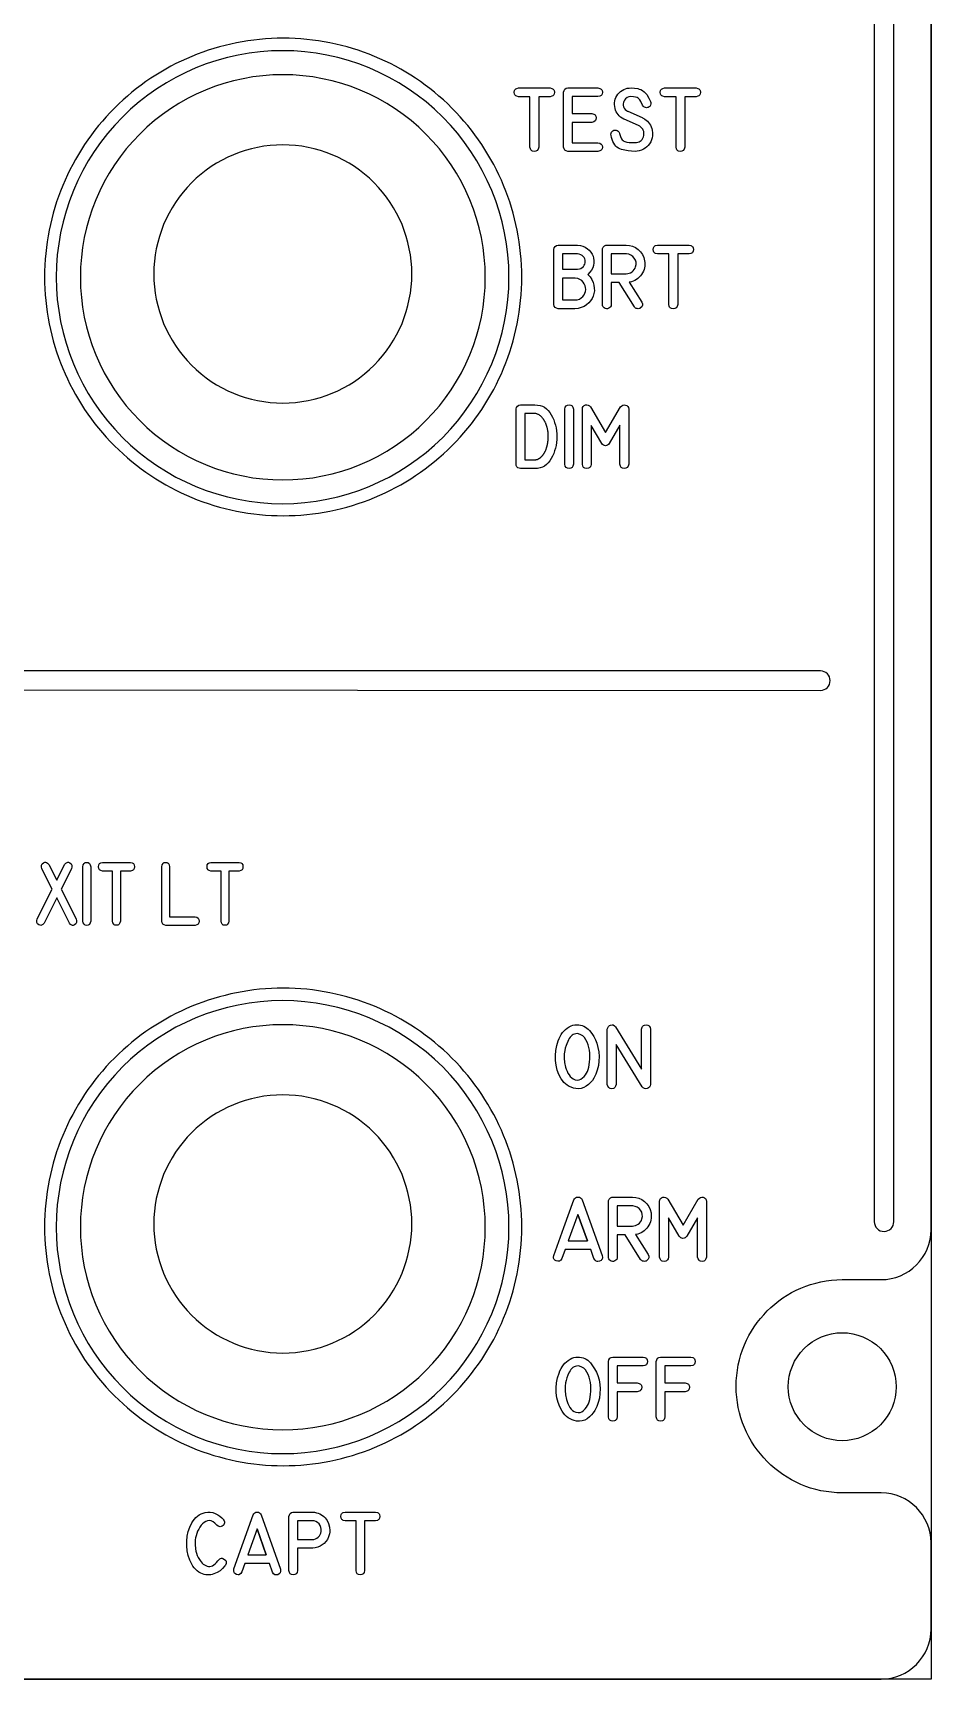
# Model space of a CAD drawing. Extents: x 361 to 684, y 82 to 686.
# Drawn here: x 642.3 to 683.8, y 81.8 to 157.6 of the extents above; entities that cross this region are included whole.
import ezdxf

# ---------------------------------------------------------------- set-up
doc = ezdxf.new("R2010")
doc.units = 0
for name, color, linetype in [('_BACKPANEL', 5, 'CONTINUOUS'), ('_ENGRAVING', 105, 'CONTINUOUS'), ('_TOPLAYER', 1, 'CONTINUOUS')]:
    doc.layers.add(name, color=color, linetype=linetype)

msp = doc.modelspace()

# ---------------------------------------------------------------- linework, layer by layer
at = {"layer": '_BACKPANEL'}
msp.add_lwpolyline([(683.772, 213.525), (683.772, 208.819), (683.772, 199.406), (683.772, 189.994), (683.772, 91.163), (683.772, 81.75), (361.5, 81.75), (361.5, 91.163), (361.5, 189.994), (361.5, 199.406), (361.5, 208.819), (361.5, 213.525)], close=True, dxfattribs=at)
for points in [[(653.872, 152.472, 0.414214), (647.922, 146.522, 0.414214), (653.872, 140.572, 0.414214), (659.822, 146.522, 0.414214)], [(653.872, 108.681, 0.414214), (647.922, 102.731, 0.414214), (653.872, 96.781, 0.414214), (659.822, 102.731, 0.414214)], [(679.673, 92.74, -0.414214), (677.185, 95.228, -0.414214), (679.673, 97.716, -0.414214), (682.161, 95.228, -0.414214)]]:
    msp.add_lwpolyline(points, format="xyb", close=True, dxfattribs=at)
at = {"layer": '_ENGRAVING'}
for points in [[(681.154, 192.325), (681.154, 102.834), (681.163, 102.744), (681.19, 102.659), (681.231, 102.583), (681.286, 102.517), (681.353, 102.462), (681.429, 102.42), (681.513, 102.394), (681.604, 102.385), (681.605, 102.385), (681.696, 102.394), (681.78, 102.421), (681.856, 102.462), (681.923, 102.517), (681.977, 102.583), (682.019, 102.66), (682.045, 102.744), (682.054, 102.834), (682.054, 192.325)], [(566.232, 127.365), (611.65, 127.362), (657.32, 127.338), (678.669, 127.324), (678.76, 127.333), (678.844, 127.36), (678.921, 127.402), (678.987, 127.457), (679.042, 127.523), (679.083, 127.6), (679.109, 127.685), (679.118, 127.775), (679.109, 127.866), (679.083, 127.95), (679.041, 128.026), (678.987, 128.093), (678.92, 128.148), (678.844, 128.189), (678.76, 128.215), (678.669, 128.225), (545.638, 128.221)]]:
    msp.add_lwpolyline(points, dxfattribs=at)
for points in [[(653.889, 157.391, 0.414214), (642.882, 146.384, 0.414214), (653.889, 135.378, 0.414214), (664.895, 146.384, 0.414214)], [(653.861, 156.816, 0.414214), (643.42, 146.374, 0.414214), (653.861, 135.932, 0.414214), (664.303, 146.374, 0.414214)], [(653.889, 113.6, 0.414214), (642.882, 102.594, 0.414214), (653.889, 91.587, 0.414214), (664.895, 102.594, 0.414214)], [(653.861, 113.025, 0.414214), (643.42, 102.583, 0.414214), (653.861, 92.142, 0.414214), (664.303, 102.583, 0.414214)]]:
    msp.add_lwpolyline(points, format="xyb", close=True, dxfattribs=at)
for points in [[(665.271, 152.371), (665.271, 154.695), (664.746, 154.695), (664.659, 154.713), (664.624, 154.73), (664.596, 154.753), (664.574, 154.781), (664.559, 154.814), (664.547, 154.896), (664.559, 154.978), (664.575, 155.011), (664.597, 155.039), (664.625, 155.061), (664.659, 155.079), (664.746, 155.098), (666.197, 155.098), (666.283, 155.079), (666.317, 155.062), (666.345, 155.039), (666.367, 155.011), (666.382, 154.978), (666.395, 154.896), (666.383, 154.813), (666.367, 154.78), (666.346, 154.752), (666.318, 154.73), (666.284, 154.713), (666.197, 154.695), (665.674, 154.695), (665.674, 152.371), (665.648, 152.282), (665.605, 152.219), (665.576, 152.197), (665.543, 152.182), (665.463, 152.171), (665.384, 152.184), (665.352, 152.2), (665.326, 152.222), (665.304, 152.25), (665.288, 152.284)], [(668.408, 154.699), (667.223, 154.699), (667.223, 153.917), (668.126, 153.917), (668.215, 153.893), (668.278, 153.851), (668.3, 153.824), (668.316, 153.791), (668.329, 153.714), (668.316, 153.636), (668.3, 153.604), (668.278, 153.576), (668.215, 153.535), (668.126, 153.511), (667.223, 153.511), (667.223, 152.572), (668.408, 152.572), (668.496, 152.548), (668.559, 152.507), (668.581, 152.48), (668.597, 152.448), (668.609, 152.371), (668.597, 152.294), (668.581, 152.262), (668.559, 152.235), (668.496, 152.194), (668.408, 152.171), (667.024, 152.171), (666.945, 152.192), (666.884, 152.233), (666.843, 152.293), (666.821, 152.374), (666.821, 154.898), (666.844, 154.981), (666.886, 155.042), (666.946, 155.081), (667.024, 155.098), (668.408, 155.098), (668.496, 155.079), (668.531, 155.062), (668.559, 155.04), (668.581, 155.012), (668.596, 154.979), (668.609, 154.897), (668.596, 154.815), (668.58, 154.782), (668.558, 154.755), (668.53, 154.733), (668.495, 154.716)], [(670.445, 153.729), (670.467, 153.719), (670.493, 153.706), (670.516, 153.693), (670.538, 153.679), (670.562, 153.666), (670.629, 153.617), (670.69, 153.564), (670.744, 153.506), (670.791, 153.444), (670.831, 153.378), (670.865, 153.307), (670.892, 153.231), (670.912, 153.151), (670.928, 153.021), (670.923, 152.887), (670.906, 152.791), (670.878, 152.7), (670.838, 152.612), (670.787, 152.527), (670.726, 152.449), (670.659, 152.381), (670.584, 152.322), (670.502, 152.272), (670.409, 152.23), (670.314, 152.199), (670.218, 152.181), (670.12, 152.175), (669.956, 152.18), (669.796, 152.196), (669.64, 152.223), (669.487, 152.26), (669.414, 152.286), (669.347, 152.32), (669.285, 152.364), (669.229, 152.416), (669.178, 152.478), (669.132, 152.548), (669.092, 152.627), (669.057, 152.715), (669.031, 152.812), (669.011, 152.912), (669.006, 152.962), (669.013, 153.009), (669.032, 153.053), (669.062, 153.094), (669.1, 153.127), (669.143, 153.148), (669.19, 153.157), (669.241, 153.154), (669.293, 153.137), (669.337, 153.108), (669.372, 153.067), (669.398, 153.014), (669.403, 153.001), (669.443, 152.862), (669.497, 152.753), (669.528, 152.711), (669.563, 152.677), (669.601, 152.65), (669.642, 152.631), (669.736, 152.605), (669.846, 152.587), (669.973, 152.578), (670.117, 152.577), (670.185, 152.581), (670.246, 152.593), (670.303, 152.614), (670.353, 152.642), (670.399, 152.679), (670.439, 152.725), (670.473, 152.778), (670.502, 152.84), (670.52, 152.899), (670.528, 152.959), (670.527, 153.021), (670.516, 153.083), (670.496, 153.144), (670.469, 153.199), (670.434, 153.249), (670.392, 153.294), (670.344, 153.329), (670.283, 153.361), (669.621, 153.651), (669.6, 153.663), (669.523, 153.708), (669.453, 153.758), (669.391, 153.812), (669.337, 153.87), (669.29, 153.934), (669.251, 154.001), (669.22, 154.074), (669.197, 154.15), (669.178, 154.241), (669.169, 154.328), (669.171, 154.414), (669.182, 154.497), (669.204, 154.578), (669.236, 154.657), (669.278, 154.733), (669.33, 154.807), (669.39, 154.875), (669.454, 154.934), (669.523, 154.984), (669.596, 155.025), (669.673, 155.057), (669.755, 155.08), (669.842, 155.093), (669.933, 155.098), (670.09, 155.094), (670.239, 155.066), (670.311, 155.047), (670.383, 155.019), (670.468, 154.973), (670.542, 154.919), (670.606, 154.857), (670.659, 154.788), (670.75, 154.634), (670.832, 154.469), (670.845, 154.432), (670.849, 154.365), (670.83, 154.305), (670.795, 154.25), (670.765, 154.225), (670.727, 154.203), (670.687, 154.19), (670.645, 154.187), (670.602, 154.193), (670.56, 154.208), (670.524, 154.232), (670.492, 154.265), (670.466, 154.307), (670.387, 154.477), (670.336, 154.556), (670.269, 154.62), (670.208, 154.654), (670.143, 154.678), (670.05, 154.693), (669.919, 154.698), (669.828, 154.686), (669.75, 154.655), (669.682, 154.603), (669.626, 154.532), (669.597, 154.478), (669.578, 154.421), (669.571, 154.362), (669.574, 154.299), (669.591, 154.224), (669.621, 154.158), (669.665, 154.101), (669.723, 154.053), (669.736, 154.044), (669.751, 154.034), (669.767, 154.027), (669.784, 154.02)], [(672.007, 152.371), (672.007, 154.695), (671.482, 154.695), (671.395, 154.713), (671.36, 154.73), (671.332, 154.753), (671.311, 154.781), (671.295, 154.814), (671.283, 154.896), (671.296, 154.978), (671.311, 155.011), (671.333, 155.039), (671.361, 155.061), (671.395, 155.079), (671.482, 155.098), (672.933, 155.098), (673.019, 155.079), (673.053, 155.062), (673.081, 155.039), (673.103, 155.011), (673.118, 154.978), (673.131, 154.896), (673.119, 154.813), (673.103, 154.78), (673.082, 154.752), (673.054, 154.73), (673.02, 154.713), (672.933, 154.695), (672.41, 154.695), (672.41, 152.371), (672.384, 152.282), (672.341, 152.219), (672.312, 152.197), (672.279, 152.182), (672.199, 152.171), (672.12, 152.184), (672.089, 152.2), (672.062, 152.222), (672.041, 152.25), (672.024, 152.284)], [(667.464, 147.853), (667.595, 147.834), (667.715, 147.8), (667.824, 147.751), (667.922, 147.688), (668.008, 147.613), (668.079, 147.531), (668.136, 147.442), (668.179, 147.346), (668.207, 147.244), (668.22, 147.139), (668.217, 147.031), (668.199, 146.92), (668.163, 146.81), (668.109, 146.704), (668.037, 146.602), (667.946, 146.505), (668.046, 146.387), (668.125, 146.264), (668.183, 146.136), (668.221, 146.003), (668.239, 145.871), (668.24, 145.743), (668.222, 145.619), (668.187, 145.5), (668.135, 145.387), (668.067, 145.283), (667.982, 145.188), (667.881, 145.102), (667.766, 145.029), (667.637, 144.974), (667.496, 144.937), (667.341, 144.917), (667.337, 144.917), (666.574, 144.917), (666.495, 144.939), (666.435, 144.979), (666.393, 145.038), (666.37, 145.116), (666.37, 147.649), (666.392, 147.728), (666.433, 147.789), (666.494, 147.83), (666.574, 147.853)], [(667.464, 147.445), (666.776, 147.445), (666.776, 146.739), (667.468, 146.739), (667.552, 146.754), (667.623, 146.78), (667.684, 146.818), (667.733, 146.867), (667.771, 146.923), (667.797, 146.981), (667.813, 147.04), (667.817, 147.102), (667.811, 147.164), (667.794, 147.222), (667.765, 147.278), (667.726, 147.332), (667.677, 147.378), (667.616, 147.412), (667.546, 147.435)], [(670.427, 145.228), (670.458, 145.15), (670.46, 145.079), (670.432, 145.014), (670.375, 144.956), (670.34, 144.935), (670.301, 144.923), (670.26, 144.919), (670.217, 144.923), (670.175, 144.934), (670.139, 144.953), (670.11, 144.979), (670.086, 145.012), (669.379, 146.128), (669.021, 146.128), (669.021, 145.119), (669.014, 145.061), (668.992, 145.012), (668.957, 144.971), (668.908, 144.939), (668.852, 144.92), (668.798, 144.917), (668.746, 144.93), (668.695, 144.96), (668.661, 144.992), (668.636, 145.029), (668.622, 145.071), (668.617, 145.119), (668.617, 147.652), (668.62, 147.692), (668.631, 147.729), (668.649, 147.763), (668.675, 147.794), (668.705, 147.82), (668.739, 147.838), (668.777, 147.849), (668.817, 147.853), (669.707, 147.853), (669.863, 147.84), (670.007, 147.801), (670.141, 147.738), (670.265, 147.648), (670.372, 147.539), (670.457, 147.417), (670.519, 147.28), (670.559, 147.13), (670.57, 147.047), (670.573, 146.964), (670.567, 146.884), (670.553, 146.804), (670.531, 146.726), (670.501, 146.649), (670.463, 146.574), (670.416, 146.5), (670.363, 146.43), (670.307, 146.368), (670.245, 146.313), (670.18, 146.265), (670.111, 146.224), (670.037, 146.19), (669.96, 146.163), (669.878, 146.144), (669.851, 146.14)], [(669.707, 146.531), (669.779, 146.537), (669.848, 146.553), (669.914, 146.581), (669.978, 146.62), (670.035, 146.668), (670.081, 146.722), (670.118, 146.784), (670.145, 146.852), (670.166, 146.96), (670.163, 147.062), (670.135, 147.159), (670.083, 147.251), (670.012, 147.33), (669.93, 147.39), (669.835, 147.429), (669.727, 147.448), (669.021, 147.448), (669.021, 146.531)], [(671.68, 145.118), (671.68, 147.448), (671.154, 147.448), (671.066, 147.467), (671.032, 147.484), (671.003, 147.507), (670.982, 147.534), (670.966, 147.568), (670.954, 147.65), (670.967, 147.732), (670.982, 147.765), (671.004, 147.793), (671.032, 147.816), (671.066, 147.833), (671.154, 147.853), (672.609, 147.853), (672.695, 147.834), (672.729, 147.817), (672.757, 147.794), (672.779, 147.766), (672.794, 147.733), (672.807, 147.65), (672.795, 147.567), (672.78, 147.534), (672.758, 147.506), (672.73, 147.483), (672.696, 147.466), (672.609, 147.448), (672.084, 147.448), (672.084, 145.118), (672.058, 145.029), (672.015, 144.966), (671.986, 144.944), (671.953, 144.928), (671.873, 144.917), (671.794, 144.931), (671.762, 144.947), (671.735, 144.969), (671.714, 144.997), (671.697, 145.031)], [(667.337, 145.323), (667.451, 145.336), (667.551, 145.367), (667.637, 145.415), (667.708, 145.48), (667.764, 145.556), (667.805, 145.636), (667.83, 145.72), (667.84, 145.808), (667.835, 145.896), (667.814, 145.982), (667.777, 146.065), (667.725, 146.145), (667.657, 146.216), (667.572, 146.272), (667.471, 146.312), (667.354, 146.336), (666.776, 146.336), (666.776, 145.323)], [(664.827, 140.49), (665.502, 140.49), (665.624, 140.482), (665.738, 140.461), (665.844, 140.425), (665.943, 140.375), (666.033, 140.31), (666.115, 140.232), (666.19, 140.138), (666.256, 140.031), (666.315, 139.915), (666.366, 139.796), (666.409, 139.674), (666.445, 139.549), (666.472, 139.422), (666.492, 139.291), (666.503, 139.158), (666.507, 139.022), (666.503, 138.886), (666.492, 138.752), (666.472, 138.622), (666.444, 138.494), (666.409, 138.37), (666.366, 138.248), (666.315, 138.129), (666.256, 138.013), (666.189, 137.905), (666.114, 137.812), (666.032, 137.733), (665.942, 137.669), (665.844, 137.619), (665.738, 137.583), (665.624, 137.561), (665.502, 137.554), (664.827, 137.554), (664.83, 137.554), (664.827, 137.554), (664.776, 137.563), (664.711, 137.588), (664.664, 137.629), (664.637, 137.686), (664.628, 137.758), (664.627, 137.758), (664.628, 140.289), (664.627, 140.3), (664.644, 140.373), (664.689, 140.434), (664.753, 140.476), (664.829, 140.49)], [(667.28, 137.752), (667.255, 137.664), (667.213, 137.601), (667.185, 137.579), (667.153, 137.563), (667.076, 137.551), (666.998, 137.563), (666.966, 137.579), (666.939, 137.601), (666.897, 137.664), (666.873, 137.752), (666.873, 140.286), (666.897, 140.375), (666.939, 140.438), (666.966, 140.46), (666.998, 140.476), (667.076, 140.489), (667.153, 140.477), (667.185, 140.461), (667.213, 140.439), (667.255, 140.375), (667.28, 140.286)], [(669.824, 137.755), (669.799, 137.667), (669.758, 137.605), (669.73, 137.583), (669.698, 137.567), (669.621, 137.555), (669.544, 137.568), (669.513, 137.583), (669.485, 137.605), (669.444, 137.668), (669.42, 137.755), (669.42, 139.545), (668.928, 138.704), (668.888, 138.662), (668.845, 138.632), (668.8, 138.613), (668.753, 138.605), (668.705, 138.609), (668.661, 138.627), (668.619, 138.659), (668.58, 138.704), (668.091, 139.541), (668.093, 137.755), (668.071, 137.668), (668.053, 137.634), (668.029, 137.606), (668.001, 137.584), (667.967, 137.568), (667.885, 137.556), (667.804, 137.569), (667.771, 137.585), (667.744, 137.606), (667.722, 137.634), (667.705, 137.668), (667.687, 137.755), (667.687, 140.286), (667.7, 140.36), (667.729, 140.418), (667.773, 140.459), (667.832, 140.483), (667.896, 140.49), (667.956, 140.477), (668.012, 140.444), (668.064, 140.392), (668.753, 139.207), (669.45, 140.392), (669.501, 140.444), (669.557, 140.476), (669.616, 140.489), (669.68, 140.482), (669.738, 140.458), (669.782, 140.417), (669.81, 140.36), (669.824, 140.286)], [(665.502, 137.958), (665.508, 137.958), (665.515, 137.958), (665.52, 137.959), (665.527, 137.96), (665.533, 137.961), (665.541, 137.961), (665.547, 137.962), (665.554, 137.963), (665.56, 137.963), (665.567, 137.964), (665.578, 137.967), (665.584, 137.969), (665.591, 137.973), (665.598, 137.973), (665.606, 137.976), (665.611, 137.977), (665.619, 137.98), (665.631, 137.986), (665.646, 137.991), (665.652, 137.993), (665.659, 137.997), (665.67, 138.004), (665.685, 138.011), (665.69, 138.015), (665.697, 138.02), (665.71, 138.029), (665.717, 138.032), (665.725, 138.037), (665.73, 138.042), (665.738, 138.047), (665.743, 138.051), (665.75, 138.056), (665.765, 138.067), (665.776, 138.079), (665.782, 138.085), (665.789, 138.092), (665.795, 138.097), (665.802, 138.105), (665.815, 138.116), (665.821, 138.122), (665.828, 138.129), (665.834, 138.135), (665.841, 138.143), (665.852, 138.158), (665.865, 138.173), (665.877, 138.189), (665.882, 138.197), (665.889, 138.205), (665.894, 138.214), (665.901, 138.222), (665.906, 138.231), (665.912, 138.241), (665.924, 138.258), (665.929, 138.267), (665.935, 138.277), (665.94, 138.286), (665.947, 138.295), (665.955, 138.314), (665.96, 138.324), (665.967, 138.335), (665.972, 138.345), (665.978, 138.355), (665.982, 138.365), (665.987, 138.377), (665.997, 138.398), (666.007, 138.421), (666.011, 138.432), (666.016, 138.444), (666.019, 138.456), (666.024, 138.469), (666.031, 138.492), (666.035, 138.503), (666.04, 138.516), (666.047, 138.54), (666.056, 138.565), (666.058, 138.577), (666.061, 138.59), (666.064, 138.603), (666.069, 138.616), (666.071, 138.627), (666.074, 138.641), (666.079, 138.668), (666.081, 138.68), (666.084, 138.694), (666.086, 138.706), (666.089, 138.719), (666.093, 138.747), (666.095, 138.76), (666.099, 138.774), (666.102, 138.801), (666.102, 138.813), (666.104, 138.828), (666.107, 138.856), (666.109, 138.883), (666.11, 138.912), (666.112, 138.939), (666.112, 138.952), (666.115, 138.967), (666.115, 138.98), (666.116, 138.995), (666.116, 139.008), (666.116, 139.022), (666.116, 139.036), (666.116, 139.049), (666.115, 139.063), (666.115, 139.078), (666.115, 139.091), (666.115, 139.105), (666.112, 139.134), (666.11, 139.159), (666.107, 139.19), (666.106, 139.215), (666.103, 139.243), (666.101, 139.256), (666.1, 139.27), (666.094, 139.297), (666.092, 139.309), (666.09, 139.323), (666.086, 139.35), (666.082, 139.377), (666.074, 139.403), (666.07, 139.428), (666.066, 139.44), (666.063, 139.453), (666.059, 139.466), (666.056, 139.479), (666.049, 139.503), (666.041, 139.528), (666.036, 139.539), (666.033, 139.551), (666.024, 139.575), (666.016, 139.598), (666.011, 139.609), (666.007, 139.621), (666.001, 139.631), (665.997, 139.643), (665.987, 139.664), (665.978, 139.684), (665.968, 139.706), (665.963, 139.715), (665.958, 139.724), (665.947, 139.744), (665.935, 139.763), (665.929, 139.772), (665.924, 139.782), (665.912, 139.799), (665.907, 139.807), (665.902, 139.816), (665.878, 139.849), (665.855, 139.88), (665.829, 139.909), (665.803, 139.936), (665.779, 139.961), (665.752, 139.982), (665.725, 140.004), (665.697, 140.022), (665.672, 140.038), (665.646, 140.051), (665.619, 140.061), (665.591, 140.071), (665.578, 140.075), (665.567, 140.08), (665.541, 140.084), (665.515, 140.085), (665.508, 140.085), (665.502, 140.085), (665.029, 140.085), (665.029, 137.958)], [(642.543, 116.794), (643.236, 118.166), (642.764, 119.103), (642.742, 119.19), (642.747, 119.264), (642.778, 119.326), (642.834, 119.375), (642.901, 119.402), (642.933, 119.404), (642.965, 119.398), (643.024, 119.363), (643.08, 119.297), (643.441, 118.576), (643.805, 119.297), (643.861, 119.363), (643.92, 119.398), (643.951, 119.404), (643.983, 119.402), (644.05, 119.375), (644.106, 119.326), (644.136, 119.264), (644.142, 119.19), (644.121, 119.102), (643.65, 118.166), (644.342, 116.794), (644.363, 116.707), (644.359, 116.632), (644.327, 116.57), (644.27, 116.521), (644.202, 116.494), (644.17, 116.492), (644.139, 116.498), (644.081, 116.534), (644.028, 116.601), (643.441, 117.758), (642.861, 116.601), (642.804, 116.536), (642.743, 116.501), (642.711, 116.495), (642.679, 116.497), (642.612, 116.523), (642.556, 116.572), (642.526, 116.633), (642.522, 116.707)], [(645.009, 116.692), (644.987, 116.605), (644.95, 116.542), (644.896, 116.505), (644.827, 116.493), (644.758, 116.506), (644.704, 116.543), (644.667, 116.605), (644.645, 116.692), (644.645, 119.198), (644.667, 119.286), (644.704, 119.348), (644.758, 119.386), (644.827, 119.399), (644.896, 119.386), (644.95, 119.349), (644.987, 119.286), (645.009, 119.198)], [(646.023, 116.695), (646.023, 119), (645.552, 119), (645.474, 119.018), (645.443, 119.035), (645.418, 119.057), (645.385, 119.118), (645.374, 119.199), (645.385, 119.28), (645.419, 119.341), (645.475, 119.381), (645.552, 119.399), (646.853, 119.399), (646.93, 119.381), (646.961, 119.364), (646.986, 119.342), (647.019, 119.281), (647.03, 119.199), (647.019, 119.117), (646.986, 119.057), (646.961, 119.034), (646.931, 119.017), (646.853, 119), (646.384, 119), (646.384, 116.695), (646.361, 116.607), (646.322, 116.545), (646.296, 116.523), (646.267, 116.508), (646.195, 116.496), (646.124, 116.51), (646.096, 116.526), (646.072, 116.547), (646.038, 116.609)], [(648.469, 116.495), (648.399, 116.512), (648.345, 116.55), (648.308, 116.61), (648.287, 116.692), (648.287, 119.198), (648.309, 119.287), (648.348, 119.35), (648.373, 119.372), (648.403, 119.388), (648.474, 119.399), (648.545, 119.385), (648.574, 119.369), (648.598, 119.347), (648.632, 119.285), (648.649, 119.198), (648.649, 116.89), (649.831, 116.892), (649.911, 116.871), (649.967, 116.83), (650.001, 116.769), (650.011, 116.688), (649.999, 116.609), (649.965, 116.55), (649.908, 116.512), (649.83, 116.495)], [(651.025, 116.695), (651.025, 119), (650.555, 119), (650.476, 119.018), (650.446, 119.035), (650.421, 119.057), (650.387, 119.118), (650.376, 119.199), (650.388, 119.28), (650.421, 119.341), (650.477, 119.381), (650.555, 119.399), (651.855, 119.399), (651.933, 119.381), (651.963, 119.364), (651.988, 119.342), (652.021, 119.281), (652.033, 119.199), (652.022, 119.117), (651.989, 119.057), (651.964, 119.034), (651.933, 119.017), (651.855, 119), (651.386, 119), (651.386, 116.695), (651.363, 116.607), (651.324, 116.545), (651.299, 116.523), (651.269, 116.508), (651.197, 116.496), (651.127, 116.51), (651.098, 116.526), (651.075, 116.547), (651.041, 116.609)], [(668.353, 111.064), (668.408, 110.863), (668.444, 110.658), (668.458, 110.449), (668.453, 110.237), (668.426, 110.027), (668.378, 109.827), (668.308, 109.636), (668.217, 109.454), (668.148, 109.348), (668.066, 109.251), (667.973, 109.161), (667.868, 109.08), (667.754, 109.016), (667.635, 108.976), (667.51, 108.962), (667.379, 108.972), (667.273, 108.996), (667.174, 109.029), (667.081, 109.072), (666.994, 109.124), (666.914, 109.186), (666.84, 109.257), (666.772, 109.337), (666.711, 109.427), (666.608, 109.621), (666.529, 109.827), (666.475, 110.043), (666.446, 110.269), (666.441, 110.5), (666.46, 110.727), (666.504, 110.952), (666.571, 111.173), (666.614, 111.28), (666.662, 111.378), (666.717, 111.47), (666.777, 111.553), (666.844, 111.63), (666.916, 111.698), (666.994, 111.76), (667.078, 111.813), (667.164, 111.856), (667.252, 111.887), (667.342, 111.905), (667.433, 111.911), (667.52, 111.907), (667.602, 111.895), (667.681, 111.874), (667.755, 111.844), (667.825, 111.807), (667.891, 111.761), (667.954, 111.707), (668.012, 111.644), (668.117, 111.508), (668.209, 111.366), (668.288, 111.218)], [(670.825, 109.164), (670.816, 109.095), (670.789, 109.04), (670.743, 108.999), (670.679, 108.972), (670.61, 108.962), (670.55, 108.973), (670.497, 109.004), (670.453, 109.057), (669.244, 110.995), (669.244, 109.164), (669.22, 109.076), (669.178, 109.013), (669.15, 108.991), (669.118, 108.975), (669.041, 108.962), (668.964, 108.975), (668.932, 108.991), (668.904, 109.013), (668.863, 109.076), (668.839, 109.164), (668.839, 111.704), (668.856, 111.772), (668.888, 111.828), (668.933, 111.871), (668.992, 111.901), (669.055, 111.913), (669.113, 111.903), (669.165, 111.869), (669.211, 111.812), (670.42, 109.871), (670.42, 111.704), (670.443, 111.794), (670.462, 111.829), (670.486, 111.858), (670.514, 111.88), (670.548, 111.896), (670.629, 111.908), (670.709, 111.894), (670.742, 111.878), (670.769, 111.856), (670.791, 111.827), (670.808, 111.792), (670.825, 111.704)], [(667.445, 111.503), (667.381, 111.498), (667.321, 111.485), (667.265, 111.463), (667.212, 111.431), (667.164, 111.391), (667.12, 111.342), (667.08, 111.285), (667.044, 111.218), (666.933, 110.954), (666.897, 110.838), (666.872, 110.732), (666.854, 110.569), (666.852, 110.376), (666.871, 110.169), (666.913, 109.964), (666.943, 109.865), (666.979, 109.771), (667.022, 109.682), (667.072, 109.597), (667.13, 109.523), (667.195, 109.462), (667.269, 109.414), (667.351, 109.381), (667.449, 109.362), (667.539, 109.369), (667.622, 109.402), (667.699, 109.461), (667.767, 109.533), (667.827, 109.608), (667.878, 109.686), (667.92, 109.765), (667.955, 109.854), (667.984, 109.956), (668.007, 110.071), (668.024, 110.199), (668.034, 110.334), (668.035, 110.468), (668.027, 110.603), (668.011, 110.737), (667.986, 110.868), (667.95, 110.992), (667.905, 111.109), (667.851, 111.22), (667.785, 111.318), (667.706, 111.396), (667.615, 111.455), (667.511, 111.494)], [(666.365, 101.282), (666.829, 102.56), (667.295, 103.837), (667.325, 103.895), (667.366, 103.936), (667.42, 103.961), (667.485, 103.97), (667.55, 103.962), (667.604, 103.938), (667.646, 103.896), (667.676, 103.837), (668.605, 101.275), (668.613, 101.182), (668.595, 101.107), (668.576, 101.076), (668.551, 101.05), (668.48, 101.011), (668.401, 100.997), (668.365, 101.001), (668.331, 101.012), (668.271, 101.058), (668.221, 101.133), (668.072, 101.548), (666.891, 101.548), (666.746, 101.143), (666.695, 101.067), (666.665, 101.041), (666.633, 101.022), (666.599, 101.011), (666.563, 101.008), (666.482, 101.024), (666.411, 101.064), (666.385, 101.09), (666.367, 101.12), (666.356, 101.154), (666.352, 101.193)], [(670.72, 101.317), (670.752, 101.239), (670.754, 101.166), (670.726, 101.101), (670.668, 101.042), (670.632, 101.021), (670.593, 101.009), (670.552, 101.005), (670.508, 101.009), (670.466, 101.02), (670.43, 101.039), (670.399, 101.065), (670.375, 101.098), (669.661, 102.227), (669.299, 102.227), (669.299, 101.207), (669.292, 101.148), (669.27, 101.099), (669.234, 101.057), (669.184, 101.025), (669.128, 101.006), (669.074, 101.003), (669.021, 101.016), (668.97, 101.046), (668.935, 101.079), (668.91, 101.116), (668.895, 101.159), (668.89, 101.207), (668.89, 103.767), (668.894, 103.808), (668.905, 103.845), (668.923, 103.88), (668.949, 103.911), (668.98, 103.937), (669.014, 103.955), (669.052, 103.966), (669.093, 103.97), (669.993, 103.97), (670.15, 103.957), (670.296, 103.919), (670.432, 103.854), (670.556, 103.764), (670.665, 103.654), (670.75, 103.53), (670.813, 103.392), (670.854, 103.24), (670.865, 103.155), (670.867, 103.072), (670.862, 102.991), (670.848, 102.91), (670.826, 102.832), (670.795, 102.754), (670.756, 102.678), (670.709, 102.603), (670.656, 102.533), (670.598, 102.469), (670.537, 102.414), (670.471, 102.365), (670.401, 102.324), (670.326, 102.289), (670.248, 102.263), (670.165, 102.243), (670.138, 102.239)], [(673.412, 101.206), (673.388, 101.117), (673.345, 101.054), (673.317, 101.032), (673.285, 101.016), (673.207, 101.003), (673.13, 101.016), (673.098, 101.032), (673.07, 101.054), (673.028, 101.117), (673.004, 101.206), (673.004, 103.015), (672.507, 102.165), (672.466, 102.123), (672.423, 102.092), (672.377, 102.073), (672.329, 102.065), (672.282, 102.069), (672.237, 102.088), (672.194, 102.119), (672.155, 102.165), (671.661, 103.011), (671.662, 101.206), (671.64, 101.118), (671.622, 101.083), (671.598, 101.055), (671.569, 101.033), (671.536, 101.017), (671.453, 101.005), (671.37, 101.018), (671.337, 101.033), (671.309, 101.055), (671.287, 101.084), (671.27, 101.118), (671.252, 101.206), (671.252, 103.764), (671.265, 103.839), (671.294, 103.898), (671.339, 103.939), (671.398, 103.964), (671.464, 103.97), (671.524, 103.957), (671.581, 103.924), (671.633, 103.872), (672.33, 102.673), (673.034, 103.872), (673.086, 103.924), (673.142, 103.957), (673.202, 103.97), (673.267, 103.963), (673.326, 103.938), (673.369, 103.897), (673.398, 103.839), (673.412, 103.764)], [(669.993, 102.634), (670.065, 102.64), (670.135, 102.657), (670.202, 102.685), (670.266, 102.724), (670.324, 102.772), (670.371, 102.828), (670.408, 102.89), (670.435, 102.959), (670.456, 103.068), (670.453, 103.171), (670.425, 103.269), (670.372, 103.362), (670.301, 103.442), (670.217, 103.502), (670.121, 103.542), (670.013, 103.562), (669.299, 103.562), (669.299, 102.634)], [(667.924, 101.955), (667.483, 103.172), (667.04, 101.955)], [(667.483, 103.172), (667.924, 101.955)], [(668.398, 95.744), (668.455, 95.542), (668.49, 95.337), (668.505, 95.128), (668.499, 94.914), (668.472, 94.704), (668.424, 94.503), (668.354, 94.312), (668.263, 94.129), (668.193, 94.023), (668.111, 93.925), (668.017, 93.836), (667.912, 93.754), (667.798, 93.69), (667.678, 93.65), (667.553, 93.635), (667.422, 93.646), (667.315, 93.67), (667.216, 93.703), (667.122, 93.746), (667.036, 93.798), (666.955, 93.86), (666.881, 93.931), (666.813, 94.012), (666.752, 94.102), (666.648, 94.297), (666.569, 94.503), (666.515, 94.72), (666.486, 94.947), (666.481, 95.178), (666.5, 95.406), (666.544, 95.632), (666.611, 95.854), (666.654, 95.96), (666.703, 96.06), (666.758, 96.151), (666.818, 96.235), (666.885, 96.312), (666.957, 96.381), (667.036, 96.442), (667.12, 96.496), (667.206, 96.539), (667.294, 96.57), (667.384, 96.588), (667.476, 96.594), (667.563, 96.59), (667.646, 96.577), (667.724, 96.556), (667.799, 96.527), (667.869, 96.49), (667.936, 96.444), (667.998, 96.389), (668.056, 96.326), (668.162, 96.19), (668.255, 96.047), (668.333, 95.899)], [(668.886, 93.844), (668.886, 96.389), (668.909, 96.473), (668.95, 96.536), (669.011, 96.576), (669.091, 96.594), (670.488, 96.594), (670.576, 96.575), (670.61, 96.558), (670.638, 96.535), (670.66, 96.507), (670.676, 96.473), (670.688, 96.39), (670.676, 96.307), (670.66, 96.273), (670.638, 96.245), (670.609, 96.223), (670.574, 96.206), (670.485, 96.189), (669.292, 96.189), (669.292, 95.399), (670.222, 95.399), (670.31, 95.382), (670.344, 95.365), (670.372, 95.343), (670.395, 95.316), (670.411, 95.284), (670.424, 95.204), (670.413, 95.124), (670.397, 95.09), (670.375, 95.062), (670.347, 95.038), (670.312, 95.018), (670.222, 94.994), (669.292, 94.994), (669.292, 93.844), (669.274, 93.756), (669.257, 93.722), (669.236, 93.694), (669.209, 93.671), (669.176, 93.655), (669.096, 93.642), (669.015, 93.653), (668.982, 93.669), (668.953, 93.691), (668.929, 93.719), (668.91, 93.754)], [(671.093, 93.844), (671.093, 96.389), (671.115, 96.473), (671.157, 96.536), (671.218, 96.576), (671.297, 96.594), (672.694, 96.594), (672.782, 96.575), (672.816, 96.558), (672.845, 96.535), (672.867, 96.507), (672.882, 96.473), (672.895, 96.39), (672.882, 96.307), (672.866, 96.273), (672.844, 96.245), (672.815, 96.223), (672.78, 96.206), (672.691, 96.189), (671.498, 96.189), (671.498, 95.399), (672.429, 95.399), (672.516, 95.382), (672.55, 95.365), (672.579, 95.343), (672.601, 95.316), (672.617, 95.284), (672.631, 95.204), (672.619, 95.124), (672.604, 95.09), (672.582, 95.062), (672.553, 95.038), (672.518, 95.018), (672.429, 94.994), (671.498, 94.994), (671.498, 93.844), (671.48, 93.756), (671.464, 93.722), (671.442, 93.694), (671.415, 93.671), (671.383, 93.655), (671.302, 93.642), (671.221, 93.653), (671.188, 93.669), (671.159, 93.691), (671.136, 93.719), (671.116, 93.754)], [(667.488, 96.184), (667.424, 96.18), (667.363, 96.166), (667.307, 96.144), (667.255, 96.113), (667.206, 96.073), (667.162, 96.024), (667.122, 95.966), (667.086, 95.899), (667.024, 95.761), (666.975, 95.634), (666.938, 95.517), (666.914, 95.411), (666.895, 95.248), (666.893, 95.054), (666.912, 94.846), (666.954, 94.641), (666.984, 94.541), (667.021, 94.447), (667.064, 94.357), (667.114, 94.273), (667.172, 94.198), (667.238, 94.137), (667.312, 94.089), (667.394, 94.056), (667.492, 94.037), (667.582, 94.044), (667.666, 94.077), (667.743, 94.136), (667.811, 94.209), (667.871, 94.284), (667.922, 94.361), (667.964, 94.441), (667.999, 94.531), (668.029, 94.633), (668.052, 94.748), (668.069, 94.877), (668.078, 95.012), (668.08, 95.147), (668.072, 95.281), (668.056, 95.416), (668.03, 95.547), (667.995, 95.672), (667.95, 95.79), (667.895, 95.901), (667.829, 95.999), (667.75, 96.077), (667.658, 96.136), (667.554, 96.176)], [(651.221, 87.006), (651.209, 86.987), (651.202, 86.977), (651.196, 86.969), (651.094, 86.848), (650.976, 86.745), (650.844, 86.662), (650.697, 86.597), (650.62, 86.573), (650.544, 86.558), (650.467, 86.55), (650.391, 86.551), (650.315, 86.56), (650.24, 86.578), (650.164, 86.603), (650.089, 86.637), (650.005, 86.685), (649.927, 86.741), (649.854, 86.804), (649.788, 86.875), (649.727, 86.954), (649.671, 87.04), (649.622, 87.134), (649.578, 87.236), (649.508, 87.449), (649.462, 87.667), (649.438, 87.889), (649.438, 88.114), (649.462, 88.338), (649.509, 88.551), (649.579, 88.756), (649.674, 88.952), (649.73, 89.042), (649.792, 89.124), (649.861, 89.198), (649.935, 89.262), (650.015, 89.317), (650.101, 89.363), (650.194, 89.401), (650.292, 89.429), (650.408, 89.447), (650.524, 89.445), (650.641, 89.424), (650.756, 89.383), (650.867, 89.328), (650.967, 89.262), (651.057, 89.186), (651.136, 89.1), (651.143, 89.09), (651.169, 89.047), (651.182, 89.001), (651.182, 88.954), (651.17, 88.904), (651.147, 88.858), (651.117, 88.822), (651.078, 88.795), (651.032, 88.778), (650.98, 88.771), (650.93, 88.78), (650.882, 88.804), (650.835, 88.843), (650.743, 88.939), (650.653, 89.006), (650.564, 89.045), (650.478, 89.055), (650.394, 89.043), (650.315, 89.014), (650.24, 88.97), (650.17, 88.911), (650.105, 88.838), (650.045, 88.756), (649.992, 88.664), (649.944, 88.563), (649.871, 88.358), (649.848, 88.26), (649.833, 88.166), (649.822, 87.959), (649.838, 87.751), (649.857, 87.648), (649.884, 87.549), (649.919, 87.452), (649.963, 87.359), (650.052, 87.213), (650.151, 87.097), (650.205, 87.05), (650.262, 87.011), (650.321, 86.98), (650.383, 86.956), (650.446, 86.942), (650.508, 86.941), (650.571, 86.952), (650.633, 86.977), (650.694, 87.014), (650.756, 87.064), (650.817, 87.127), (650.877, 87.202), (650.903, 87.239), (650.969, 87.296), (651.003, 87.312), (651.037, 87.32), (651.072, 87.32), (651.107, 87.311), (651.179, 87.269), (651.236, 87.209), (651.253, 87.178), (651.262, 87.145), (651.263, 87.112), (651.257, 87.077)], [(651.618, 86.826), (652.062, 88.072), (652.508, 89.318), (652.536, 89.374), (652.576, 89.414), (652.627, 89.439), (652.69, 89.448), (652.752, 89.44), (652.803, 89.416), (652.844, 89.375), (652.873, 89.318), (653.762, 86.819), (653.77, 86.728), (653.753, 86.655), (653.735, 86.625), (653.71, 86.6), (653.642, 86.562), (653.567, 86.548), (653.532, 86.552), (653.5, 86.563), (653.442, 86.607), (653.394, 86.681), (653.251, 87.085), (652.121, 87.085), (651.982, 86.691), (651.933, 86.617), (651.875, 86.572), (651.842, 86.562), (651.807, 86.558), (651.73, 86.574), (651.662, 86.613), (651.637, 86.638), (651.62, 86.668), (651.605, 86.739)], [(655.223, 89.448), (655.249, 89.448), (655.336, 89.438), (655.42, 89.421), (655.5, 89.397), (655.576, 89.366), (655.709, 89.286), (655.768, 89.238), (655.821, 89.184), (655.913, 89.061), (655.983, 88.915), (656.027, 88.759), (656.042, 88.605), (656.038, 88.529), (656.026, 88.453), (655.98, 88.303), (655.925, 88.191), (655.858, 88.093), (655.779, 88.007), (655.689, 87.933), (655.589, 87.874), (655.482, 87.829), (655.369, 87.8), (655.249, 87.784), (655.223, 87.783), (654.549, 87.783), (654.549, 86.753), (654.527, 86.666), (654.487, 86.603), (654.46, 86.582), (654.429, 86.566), (654.352, 86.554), (654.275, 86.566), (654.244, 86.582), (654.217, 86.603), (654.177, 86.666), (654.156, 86.753), (654.156, 89.25), (654.175, 89.328), (654.212, 89.387), (654.267, 89.427), (654.339, 89.448), (654.352, 89.448)], [(655.223, 89.049), (654.549, 89.049), (654.549, 88.183), (655.223, 88.183), (655.299, 88.19), (655.372, 88.21), (655.439, 88.243), (655.502, 88.29), (655.557, 88.347), (655.598, 88.411), (655.628, 88.482), (655.644, 88.559), (655.647, 88.653), (655.631, 88.742), (655.596, 88.825), (655.542, 88.901), (655.474, 88.966), (655.398, 89.012), (655.314, 89.04)], [(657.252, 86.751), (657.252, 89.049), (656.743, 89.049), (656.658, 89.067), (656.625, 89.084), (656.597, 89.106), (656.576, 89.134), (656.561, 89.167), (656.549, 89.248), (656.562, 89.329), (656.577, 89.362), (656.598, 89.389), (656.625, 89.411), (656.659, 89.429), (656.743, 89.448), (658.151, 89.448), (658.234, 89.429), (658.267, 89.412), (658.294, 89.39), (658.315, 89.362), (658.33, 89.329), (658.343, 89.248), (658.331, 89.166), (658.316, 89.133), (658.295, 89.106), (658.268, 89.084), (658.235, 89.067), (658.151, 89.049), (657.643, 89.049), (657.643, 86.751), (657.618, 86.664), (657.576, 86.602), (657.548, 86.58), (657.516, 86.565), (657.438, 86.554), (657.362, 86.567), (657.331, 86.583), (657.305, 86.604), (657.269, 86.666)], [(653.11, 87.482), (652.688, 88.669), (652.264, 87.482)], [(652.688, 88.669), (653.11, 87.482)]]:
    msp.add_lwpolyline(points, close=True, dxfattribs=at)
at = {"layer": '_TOPLAYER'}
msp.add_lwpolyline([(595.74, 81.75), (681.465, 81.75), (681.7, 81.762), (681.93, 81.797), (682.151, 81.854), (682.363, 81.931), (682.565, 82.029), (682.755, 82.144), (682.932, 82.277), (683.096, 82.426), (683.245, 82.59), (683.378, 82.768), (683.494, 82.958), (683.591, 83.16), (683.669, 83.372), (683.725, 83.593), (683.76, 83.822), (683.772, 84.058), (683.772, 88.038), (683.759, 88.272), (683.723, 88.499), (683.665, 88.719), (683.587, 88.929), (683.49, 89.129), (683.375, 89.318), (683.243, 89.494), (683.095, 89.657), (682.933, 89.805), (682.757, 89.937), (682.568, 90.053), (682.368, 90.15), (682.157, 90.228), (681.938, 90.285), (681.71, 90.321), (681.476, 90.335), (679.67, 90.335), (679.419, 90.341), (679.171, 90.361), (678.926, 90.392), (678.685, 90.435), (678.449, 90.491), (678.217, 90.557), (677.99, 90.635), (677.768, 90.723), (677.551, 90.822), (677.34, 90.931), (677.135, 91.05), (676.937, 91.178), (676.745, 91.315), (676.561, 91.462), (676.383, 91.617), (676.214, 91.78), (676.052, 91.951), (675.898, 92.129), (675.753, 92.315), (675.617, 92.508), (675.489, 92.707), (675.372, 92.913), (675.264, 93.125), (675.166, 93.342), (675.078, 93.565), (675.001, 93.793), (674.936, 94.026), (674.881, 94.263), (674.838, 94.504), (674.807, 94.749), (674.788, 94.997), (674.782, 95.249), (674.788, 95.501), (674.807, 95.749), (674.838, 95.994), (674.881, 96.235), (674.936, 96.472), (675.001, 96.705), (675.078, 96.933), (675.166, 97.156), (675.264, 97.373), (675.372, 97.585), (675.489, 97.791), (675.617, 97.99), (675.753, 98.183), (675.898, 98.369), (676.052, 98.548), (676.214, 98.719), (676.383, 98.882), (676.561, 99.037), (676.745, 99.183), (676.937, 99.321), (677.135, 99.449), (677.34, 99.568), (677.551, 99.677), (677.768, 99.775), (677.99, 99.864), (678.217, 99.942), (678.449, 100.008), (678.685, 100.063), (678.926, 100.107), (679.171, 100.138), (679.419, 100.157), (679.67, 100.164), (681.465, 100.164), (681.7, 100.176), (681.93, 100.211), (682.151, 100.268), (682.363, 100.345), (682.565, 100.442), (682.755, 100.558), (682.932, 100.691), (683.096, 100.84), (683.245, 101.004), (683.378, 101.181), (683.494, 101.372), (683.591, 101.573), (683.669, 101.785), (683.725, 102.007), (683.76, 102.236), (683.772, 102.472), (683.772, 104.774), (683.772, 192.802)], dxfattribs=at)
for points in [[(653.872, 155.706, 0.414214), (644.534, 146.368, 0.414214), (653.872, 137.03, 0.414214), (663.21, 146.368, 0.414214)], [(653.872, 111.915, 0.414214), (644.534, 102.577, 0.414214), (653.872, 93.239, 0.414214), (663.21, 102.577, 0.414214)]]:
    msp.add_lwpolyline(points, format="xyb", close=True, dxfattribs=at)

doc.saveas('drawing.dxf')
